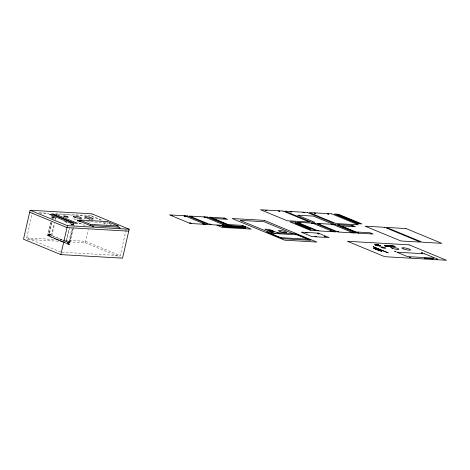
<?xml version="1.0" encoding="UTF-8"?>
<svg xmlns="http://www.w3.org/2000/svg" width="470" height="470" viewBox="0 0 470 470"><rect width="100%" height="100%" fill="white"/><g stroke="black" fill="none" stroke-linecap="round" stroke-linejoin="round"><path stroke-width="0.35" stroke-dasharray="2.35 1.76" d="M60.706 251.932L26.708 237.902L32.454 212.816M62.874 242.109L47.441 235.74L50.513 222.339M51.483 218.109L51.964 215.994M51.089 222.375L48.016 235.775L62.774 241.868M52.058 218.145L52.699 215.325M51.518 222.398L48.445 235.799L63.879 242.167M52.323 218.873L52.81 216.758M47.441 235.74L49.021 235.834L52.094 222.433M53.063 218.203L53.703 215.383M62.769 240.176L51.436 235.493L54.162 223.591M55.125 219.39L55.766 216.588M51.436 235.493L51.87 235.523L54.596 223.614M55.554 219.414L55.877 218.015M63.438 240.452L66.1 241.551L69.149 228.244M69.954 224.742L70.435 222.645M66.1 241.551L66.534 241.574L69.578 228.267M63.544 242.385L68.238 244.324L71.793 228.814M72.603 225.283L72.926 223.873L74.501 223.967M72.368 228.843L68.814 244.359L63.45 242.144M73.173 225.318L73.496 223.908M72.797 228.867L69.243 244.382L64.549 242.444M73.608 225.341L73.931 223.932M68.238 244.324L69.819 244.418L74.178 225.377M76.951 222.134L77.397 220.207M78.132 222.48L78.725 220.512M85.041 225.559L79.042 223.08L79.336 221.793M64.883 241.586L85.211 242.755L88.266 229.454M89.77 222.856L90.093 221.435M51.465 213.445L91.397 215.748L91.838 213.815M105.274 222.698L104.969 223.996L103.688 223.732L104.087 221.746M106.884 224.689L107.33 222.757L111.995 224.684L106.625 222.545M62.099 252.249L120.214 255.604L125.96 230.523M103.647 223.679L104.98 223.984M39.127 212.728L48.563 213.274M39.721 213.239L48.434 213.738M57.88 214.285L73.138 215.166M76.04 215.336L84.03 215.795M87.661 216.006L91.298 216.212L101.297 220.342M52.816 217.874L54.397 217.968M86.815 221.576L107.33 222.757M79.042 223.08L81.24 223.209M71.082 224.966A0.605 0.423 -86.7 0 1 71.528 224.378L73.109 224.466A0.605 0.423 -86.7 0 1 73.502 225.077M48.886 234.037L50.466 234.125M48.839 235.241L50.419 235.329M26.708 237.902L64.484 240.082M65.213 240.123L85.552 241.298L120.214 255.604M27.131 239.406L64.155 241.545M67.504 242.943L69.084 243.037M91.397 215.748L102.254 220.23M125.331 229.754L126.688 230.318M64.69 221.493L66.699 222.322M64.701 221.546L66.699 222.369M85.211 242.755L120.502 257.325M51.87 235.523L62.534 239.923M63.197 240.199L66.534 241.574M49.021 235.834L69.819 244.418M76.481 219.784A4.218 0.711 12.9 0 1 72.979 218.444A4.218 0.711 12.9 0 1 74.754 218.068M84.371 219.161A4.418 0.746 12.9 0 1 85.822 218.65M54.267 217.34A0.605 0.423 -86.7 0 1 53.768 217.927A0.605 0.423 -86.7 0 1 53.445 217.163M72.086 225.024A0.605 0.423 -86.7 0 1 72.533 224.437A0.605 0.423 -86.7 0 1 72.932 225.048M54.608 217.892A0.605 0.423 -86.7 0 1 53.997 217.357M72.662 225.059A0.605 0.423 -86.7 0 1 73.109 224.466M53.833 217.316A0.605 0.423 -86.7 0 1 53.181 217.822A0.605 0.423 -86.7 0 1 53.227 216.782M53.075 216.758A0.605 0.423 -86.7 0 1 53.145 217.669A0.605 0.423 -86.7 0 1 52.505 217.651A0.605 0.423 -86.7 0 1 52.652 216.746M71.657 225.001A0.605 0.423 -86.7 0 1 72.104 224.407A0.605 0.423 -86.7 0 1 72.498 225.018M71.528 224.378A0.605 0.423 -86.7 0 1 71.928 224.989M50.149 235.129A0.605 0.423 -86.7 0 0 50.002 234.119A0.605 0.423 -86.7 0 0 49.456 234.841A0.605 0.423 -86.7 0 0 50.149 235.129M68.814 242.831A0.605 0.423 -86.7 0 0 68.667 241.821A0.605 0.423 -86.7 0 0 68.121 242.549A0.605 0.423 -86.7 0 0 68.814 242.831M69.384 242.867A0.605 0.423 -86.7 0 0 69.237 241.856A0.605 0.423 -86.7 0 0 68.696 242.579A0.605 0.423 -86.7 0 0 69.384 242.867M50.725 235.159A0.605 0.423 -86.7 0 0 50.572 234.148A0.605 0.423 -86.7 0 0 50.032 234.877A0.605 0.423 -86.7 0 0 50.725 235.159M68.379 242.808A0.605 0.423 -86.7 0 0 68.232 241.797A0.605 0.423 -86.7 0 0 67.692 242.52A0.605 0.423 -86.7 0 0 68.379 242.808M49.72 235.106A0.605 0.423 -86.7 0 0 49.567 234.089A0.605 0.423 -86.7 0 0 49.027 234.818A0.605 0.423 -86.7 0 0 49.72 235.106M49.144 235.071A0.605 0.423 -86.7 0 0 48.998 234.06A0.605 0.423 -86.7 0 0 48.451 234.783A0.605 0.423 -86.7 0 0 49.144 235.071M67.809 242.773A0.605 0.423 -86.7 0 0 67.662 241.762A0.605 0.423 -86.7 0 0 67.116 242.491A0.605 0.423 -86.7 0 0 67.809 242.773"/><path stroke-width="0.7" d="M376.305 245.293L376.858 245.387M30.127 210.255L23.5 239.195L60.83 254.605L122.541 258.165L129.168 229.225L91.838 213.815L30.127 210.255L67.457 225.665L129.168 229.225M60.83 254.605L67.457 225.665M79.489 221.153L79.753 219.995L107.595 221.599L118.258 226.005L117.994 227.163L90.152 225.553L79.489 221.153L80.952 221.235M90.152 225.553L90.416 224.396L118.258 226.005M380.424 245.916L380.054 245.869L380.436 245.904M379.073 245.416L379.619 245.546L378.996 245.322L379.278 245.44M378.603 245.469L379.049 245.516L378.139 245.369M375.977 245.146L376.523 245.281M378.738 245.311L379.231 245.44M378.109 245.763L377.457 245.569L378.115 245.745M428.728 258.553L427.694 258.4L428.834 258.571M377.704 244.946L378.356 245.129L377.71 244.976M429.169 258.482L430.455 258.717L430.15 258.512M431.93 258.641L432.706 258.823L431.66 258.594M379.554 245.869L379.12 245.669L379.883 245.886M429.104 258.453L430.073 258.506M431.865 258.612L433.087 258.788M432.418 258.647L433.07 258.753M377.998 245.393L378.902 245.487M55.812 215.759L56.241 215.789M272.829 232.462L266.801 232.109L282.799 238.713L310.929 240.34L294.931 233.737L277.418 232.726M70.477 221.817L70.905 221.84M375.542 244.8L376.764 245.058L375.818 244.817L376.452 244.964M376.447 244.852L376.899 244.976M376.799 244.876L377.245 245.087M377.551 245.105L376.946 244.882L377.68 245.064M378.556 245.134L378.027 244.946L378.879 245.152M377.504 245.234L377.815 245.446L376.394 245.299M379.466 245.516L379.167 245.463M128.727 231.158L67.016 227.592L29.686 212.187M377.962 245.587L378.332 245.681M378.514 245.616L378.421 245.775M377.345 245.739L376.811 245.522L377.551 245.704M426.272 258.306L425.826 258.283M427.301 258.347L426.954 258.347M427.888 258.377L427.577 258.394L428.252 258.588M429.609 258.476C430.737 258.999 428.053 258.177 429.304 258.6M427.518 258.471L427.265 258.453M431.654 258.682L431.959 258.723M429.098 258.641L428.564 258.418L429.633 258.547M431.948 258.805L430.861 258.582L432.277 258.823M379.214 245.651L379.648 245.757M376.294 245.035L375.671 244.888M376.964 245.205L377.727 245.44L377.334 245.299M378.279 245.645L378.885 245.71M427.271 258.365L427.829 258.565L427.441 258.541M426.096 258.294L426.76 258.512L426.008 258.294M332.484 224.308L353.281 232.891M378.444 245.616L378.979 245.834M378.297 245.604L378.89 245.828M376.699 245.211L377.416 245.422L376.323 245.17M312.509 223.15L333.306 231.739M292.922 233.619L264.122 221.734L240.011 220.342L268.811 232.227M280.085 233.825L269.422 229.425L264.827 229.16L275.496 233.561M204.697 216.929L225.494 225.512M184.722 215.777L205.519 224.36M79.753 219.995L90.416 224.396M89.006 219.202A4.418 0.746 12.9 0 1 89.376 219.29M390.359 245.816L392.914 246.515L391.481 246.386C395.358 246.856 386.405 245.222 391.581 245.922L390.359 245.816M385.852 245.499L388.743 246.251L385.852 245.499M380.019 250.299L378.485 250.351L376.958 249.717L380.019 250.299M384.501 245.716L386.875 246.227L384.865 245.399L384.531 245.381L385.294 245.698L384.501 245.716M384.924 245.798L386.311 246.116L384.924 245.798M77.403 220.195L78.725 220.512L77.421 220.183M92.073 226.252L93.395 226.569L92.126 226.229M118.763 227.786L120.085 228.109L118.781 227.78M394.735 251.233L396.057 251.55L394.753 251.221M409.405 257.29L410.727 257.607L409.423 257.278M421.431 252.772L422.753 253.089L421.478 252.754M436.095 258.823L437.417 259.146L436.095 258.823M373.691 248.231L374.772 248.795L374.108 248.383L376.711 248.9L373.691 248.231M381.852 251.092L378.726 250.451L380.8 250.569L381.852 251.092M171.162 215.248L172.308 215.542L171.162 215.248M184.076 215.994L185.227 216.282L184.14 215.983M191.137 216.4L192.283 216.694L191.137 216.4M189.827 222.956L190.973 223.244L189.827 222.956M204.05 217.146L205.202 217.44L204.115 217.14M202.74 223.702L203.892 223.99L202.74 223.702M210.989 217.545L212.14 217.839L210.989 217.545M209.802 224.108L210.948 224.396L209.802 224.108M223.902 218.292L225.054 218.585L223.902 218.292M222.715 224.854L223.867 225.142L222.715 224.854M229.654 225.253L230.799 225.541L229.654 225.253M242.567 226L243.719 226.287L242.567 226M265.744 210.296L266.895 210.584L265.744 210.296M278.663 211.042L279.809 211.33L278.728 211.03M290.143 211.7L291.294 211.993L290.143 211.7M303.062 212.446L304.207 212.74L303.062 212.446M298.949 222.627L300.101 222.915L298.949 222.627M314.542 213.11L315.687 213.398L314.542 213.11M311.869 223.373L313.014 223.661L311.869 223.373M327.455 213.856L328.606 214.144L327.455 213.856M305.741 232.521L306.969 232.832L305.741 232.521M318.924 223.779L320.07 224.067L318.924 223.779M317.614 230.329L318.766 230.617L317.614 230.329M317.702 233.661L318.924 233.966L317.702 233.661M315.076 236.375L316.298 236.686L315.076 236.375M331.838 224.525L332.989 224.813L331.838 224.525M330.533 231.076L331.679 231.363L330.533 231.076M324.37 236.41L325.593 236.721L324.37 236.41M338.776 224.924L339.928 225.212L338.776 224.924M337.589 231.481L338.735 231.775L337.589 231.481M351.695 225.671L352.841 225.958L351.695 225.671M350.503 232.227L351.654 232.515L350.503 232.227M357.441 232.626L358.592 232.92L357.441 232.626M370.36 233.373L371.506 233.666L370.36 233.373M424.827 258.206L425.626 258.453L424.851 258.2M388.343 246.209L386.246 245.587L388.343 246.209M381.434 250.986L379.261 250.586L381.434 250.986M379.59 250.193L378.35 249.905L379.59 250.193M374.831 244.764L375.589 244.964L374.86 244.758M379.666 245.687L380.33 245.881L379.695 245.687M424.933 258.224L425.52 258.441L424.933 258.224M374.948 244.788L375.001 244.788M379.784 245.71L379.836 245.71M377.974 249.405L376.658 249.599L374.849 248.847L377.974 249.405M377.469 249.312L376.129 249.112L377.469 249.312M282.893 211.03L260.503 209.738L287.17 220.741L309.554 222.034L282.893 211.03M307.292 212.434L284.902 211.142L311.563 222.151L314.865 222.339L297.534 215.189L313.32 216.1L330.651 223.25L333.953 223.444L307.292 212.434M331.691 213.844L309.301 212.552L335.962 223.561L358.352 224.848L331.691 213.844M338.394 214.232L334.235 213.991L357.699 223.679L361.859 223.92L338.394 214.232M338.294 214.696L337.002 214.626L357.799 223.209L359.092 223.285L338.294 214.696M187.589 215.942L169.511 214.896L190.303 223.485L208.386 224.525L187.589 215.942M207.564 217.093L189.481 216.053L210.278 224.637L228.361 225.682L207.564 217.093M224.548 218.074L209.338 217.199L230.136 225.782L245.346 226.658L242.279 225.394L228.214 224.584L213.55 218.526L227.615 219.343L224.548 218.074M264.275 220.365L232.127 218.515L284.656 240.194L316.804 242.05L264.275 220.365M295.577 222.175L289.831 221.846L310.629 230.429L316.375 230.758L295.577 222.175M315.382 223.315L297.299 222.275L318.096 230.858L336.179 231.904L315.382 223.315M335.351 224.472L317.268 223.426L338.065 232.01L356.148 233.055L335.351 224.472M352.336 225.453L337.125 224.572L357.923 233.155L373.133 234.037L370.066 232.768L356.002 231.957L341.338 225.905L355.402 226.716L352.336 225.453M384.648 227.316L365.131 226.188L400.992 240.993L420.509 242.121L384.648 227.316M405.98 228.549L386.463 227.421L422.324 242.226L441.847 243.348L405.98 228.549M296.417 223.315L295.125 223.238L309.789 229.29L311.081 229.366L296.417 223.315M52.881 214.549L49.432 214.349L70.23 222.939L73.678 223.138L52.881 214.549M56.752 214.772L53.31 214.579L74.107 223.162L77.55 223.362L56.752 214.772M245.881 226.881L216.887 225.206L222.222 227.41L251.209 229.084L245.881 226.881M244.647 227.545L222.257 226.252L223.456 226.746L245.845 228.038L244.647 227.545M318.448 233.149L301.229 232.157L311.892 236.563L329.112 237.556L318.448 233.149M297.31 234.818L269.751 233.232L280.42 237.632L307.973 239.224L297.31 234.818M409.17 244.852L347.459 241.292L384.789 256.702L446.5 260.262L409.17 244.852M378.491 244.97L379.026 245.193L378.491 244.97M388.537 245.61L388.202 245.593L389.983 246.327L389.383 246.374L391.381 246.492L388.537 245.61M393.208 245.881L391.669 245.792L395.217 246.709L393.208 245.881M377.898 245.129L377.163 244.946L377.898 245.129M379.443 245.863L378.832 245.675L379.443 245.863M373.574 246.826L373.145 246.797L388.238 252.878L373.574 246.826M424.657 253.794L396.815 252.19L407.484 256.591L435.326 258.2L424.657 253.794M430.185 258.582L430.185 258.582M392.28 248.313A4.218 0.711 12.9 0 0 398.848 249.282A4.218 0.711 12.9 0 0 393.161 247.255A4.218 0.711 12.9 0 0 392.28 248.313M403.642 248.977A4.418 0.746 12.9 0 0 410.522 249.993A4.418 0.746 12.9 0 0 404.57 247.872A4.418 0.746 12.9 0 0 403.642 248.977M381.863 247.637A2.409 0.405 12.9 0 0 385.612 248.189A2.409 0.405 12.9 0 0 382.369 247.032A2.409 0.405 12.9 0 0 381.863 247.637M269.704 230.958A2.409 0.405 12.9 0 0 273.458 231.51A2.409 0.405 12.9 0 0 270.209 230.353A2.409 0.405 12.9 0 0 269.704 230.958M280.126 231.634A4.218 0.711 12.9 0 0 286.688 232.603A4.218 0.711 12.9 0 0 281.007 230.576A4.218 0.711 12.9 0 0 280.126 231.634M64.531 216.6A2.409 0.405 12.9 0 0 68.285 217.152A2.409 0.405 12.9 0 0 65.036 215.994A2.409 0.405 12.9 0 0 64.531 216.6M74.947 217.275A4.218 0.711 12.9 0 0 81.516 218.245A4.218 0.711 12.9 0 0 75.829 216.218A4.218 0.711 12.9 0 0 74.947 217.275M86.316 217.939A4.418 0.746 12.9 0 0 93.189 218.955A4.418 0.746 12.9 0 0 87.238 216.834A4.418 0.746 12.9 0 0 86.316 217.939"/></g></svg>
